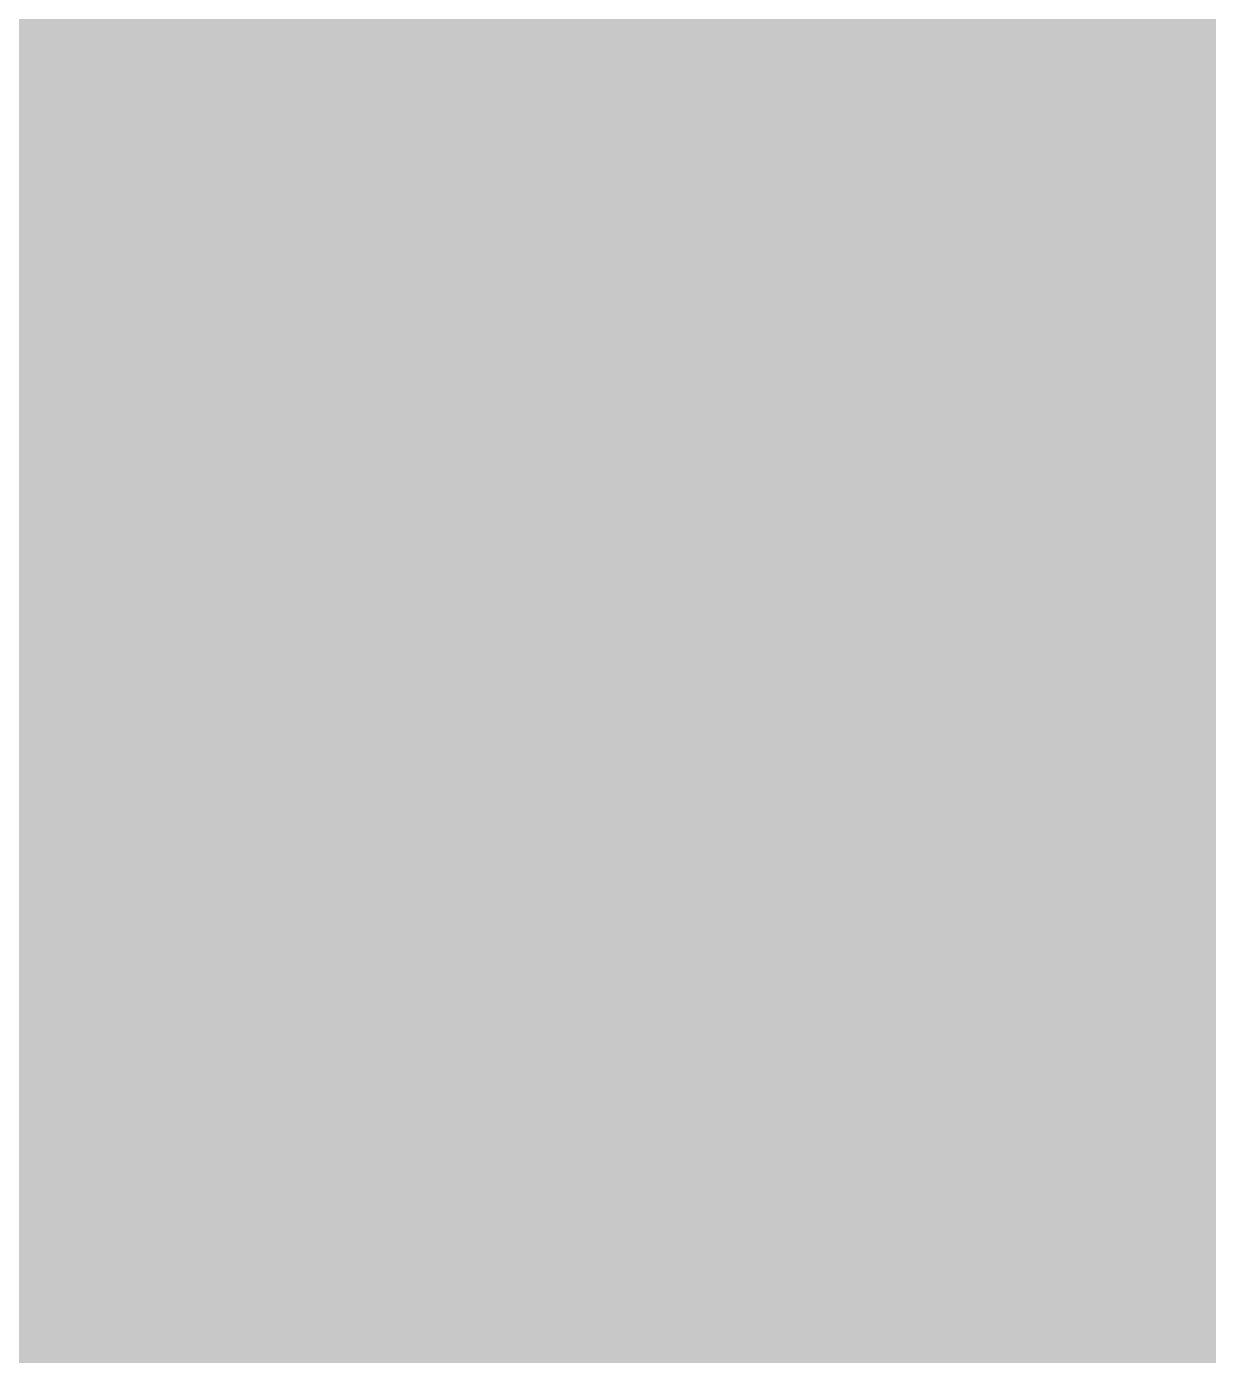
# Model space of a CAD drawing. Header units: inches. Extents: x 22 to 371, y 55 to 284.
# Drawn here: x 63.734 to 64.375, y 158.872 to 159.592 of the extents above; entities that cross this region are included whole.
import ezdxf

# ---------------------------------------------------------------- set-up
doc = ezdxf.new("R2010")
doc.units = ezdxf.units.IN
for name, color, linetype in [('Bottom Layer', 5, 'Continuous'), ('Bottom Solder', 6, 'Continuous'), ('Drill Drawing', 1, 'Continuous'), ('Layer 1', 16, 'Continuous'), ('Layer 2', 76, 'Continuous'), ('Top Layer', 1, 'Continuous'), ('Top Overlay', 2, 'Continuous'), ('Top Paste', 8, 'Continuous'), ('Top Solder', 216, 'Continuous'), ('Via Holes', 16, 'Continuous')]:
    doc.layers.add(name, color=color, linetype=linetype)

# ---------------------------------------------------------------- blocks, each defined once
blk = doc.blocks.new('C___0402_492')
at = {"layer": 'Top Layer'}
blk.add_hatch(color=1, dxfattribs=at).paths.add_polyline_path([(-0.69853, -0.3175), (-0.69853, 0.3175), (-0.24133, 0.3175), (-0.24133, -0.3175)])
at = {"layer": 'Top Paste'}
blk.add_hatch(color=8, dxfattribs=at).paths.add_polyline_path([(-0.69853, -0.3175), (-0.69853, 0.3175), (-0.24133, 0.3175), (-0.24133, -0.3175)])
at = {"layer": 'Top Solder'}
blk.add_hatch(color=216, dxfattribs=at).paths.add_polyline_path([(-0.75853, -0.3775), (-0.75853, 0.3775), (-0.18133, 0.3775), (-0.18133, -0.3775)])
at = {"layer": 'Top Overlay'}
blk.add_lwpolyline([(-0.78743, -0.4064, 0.127, 0.127, 0), (-0.78743, 0.4064, 0.127, 0.127, 0)], format="xyseb", dxfattribs=at)

msp = doc.modelspace()

# ---------------------------------------------------------------- hatches: boundary and pattern name
at = {"layer": 'Bottom Layer'}
h = msp.add_hatch(color=5, dxfattribs=at)
edge = h.paths.add_edge_path()
edge.add_arc((64.0588, 159.28193), 0.3, 0, 360)
at = {"layer": 'Bottom Solder'}
h = msp.add_hatch(color=6, dxfattribs=at)
edge = h.paths.add_edge_path()
edge.add_arc((64.0588, 159.28193), 0.4016, 0, 360)
at = {"layer": 'Layer 1'}
h = msp.add_hatch(color=16, dxfattribs=at)
edge = h.paths.add_edge_path()
edge.add_arc((64.0588, 159.28193), 0.3, 0, 360)
at = {"layer": 'Layer 2'}
h = msp.add_hatch(color=76, dxfattribs=at)
edge = h.paths.add_edge_path()
edge.add_arc((64.0588, 159.28193), 0.3, 0, 360)
at = {"layer": 'Top Layer'}
msp.add_hatch(color=1, dxfattribs=at).paths.add_polyline_path([(66.7558, 160.8963), (66.57401, 160.8963), (66.57401, 160.77329), (66.55271, 160.74141), (66.533, 160.6423), (66.533, 157.62384), (66.53797, 157.59882), (66.53797, 157.39903), (65.44499, 157.39903), (65.44499, 156.53349), (64.6303, 156.53349), (64.6303, 156.62763), (64.44727, 156.62763), (64.44727, 157.31343), (64.6303, 157.31343), (64.6303, 158.27863), (63.4873, 158.27863), (63.4873, 158.18449), (62.10909, 158.18449), (61.80221, 158.49137), (61.80221, 159.85), (61.91042, 160.00838), (63.50978, 160.00838), (63.68322, 160.04288), (63.83025, 160.14112), (64.20146, 160.51233), (64.20147, 160.51233), (64.29971, 160.65937), (64.33421, 160.8328), (64.33421, 161.17072), (66.7558, 161.17072)])
h = msp.add_hatch(color=1, dxfattribs=at)
edge = h.paths.add_edge_path()
edge.add_arc((64.0588, 159.28193), 0.3, 0, 360)
at = {"layer": 'Top Solder'}
h = msp.add_hatch(color=216, dxfattribs=at)
edge = h.paths.add_edge_path()
edge.add_arc((64.0588, 159.28193), 0.4016, 0, 360)
at = {"layer": 'Via Holes'}
h = msp.add_hatch(color=7, dxfattribs=at)
edge = h.paths.add_edge_path()
edge.add_arc((64.0588, 159.28193), 0.15, 0, 360)

# ---------------------------------------------------------------- linework, layer by layer
at = {"layer": 'Bottom Layer'}
for points in [[(63.22715, 158.623, 1, 1, 0), (63.62222, 158.22793, 1, 1, 0)], [(64.49538, 158.22793, 1, 1, 0), (64.89045, 158.623, 1, 1, 0)]]:
    msp.add_lwpolyline(points, format="xyseb", dxfattribs=at)
at = {"layer": 'Drill Drawing'}
for points in [[(63.8048, 159.53593, 0.0508, 0.0508, 0), (64.0588, 159.40893, 0.0508, 0.0508, 0)], [(63.8048, 159.53593, 0.0508, 0.0508, 0), (63.9318, 159.28193, 0.0508, 0.0508, 0)], [(64.0588, 159.40893, 0.0508, 0.0508, 0), (64.3128, 159.53593, 0.0508, 0.0508, 0)], [(64.1858, 159.28193, 0.0508, 0.0508, 0), (64.3128, 159.53593, 0.0508, 0.0508, 0)], [(63.8048, 159.02793, 0.0508, 0.0508, 0), (63.9318, 159.28193, 0.0508, 0.0508, 0)], [(64.1858, 159.28193, 0.0508, 0.0508, 0), (64.3128, 159.02793, 0.0508, 0.0508, 0)], [(63.8048, 159.02793, 0.0508, 0.0508, 0), (64.0588, 159.15493, 0.0508, 0.0508, 0)], [(64.0588, 159.15493, 0.0508, 0.0508, 0), (64.3128, 159.02793, 0.0508, 0.0508, 0)]]:
    msp.add_lwpolyline(points, format="xyseb", dxfattribs=at)
for points in [[(63.7921, 159.53593, 0.0254, 0.0254, 1), (63.8175, 159.53593, 0.0254, 0.0254, 1)], [(63.7921, 159.53593, 0.0254, 0.0254, 1), (63.8175, 159.53593, 0.0254, 0.0254, 1)], [(64.3001, 159.53593, 0.0254, 0.0254, 1), (64.3255, 159.53593, 0.0254, 0.0254, 1)], [(64.3001, 159.53593, 0.0254, 0.0254, 1), (64.3255, 159.53593, 0.0254, 0.0254, 1)], [(64.0461, 159.40893, 0.0254, 0.0254, 1), (64.0715, 159.40893, 0.0254, 0.0254, 1)], [(64.0461, 159.40893, 0.0254, 0.0254, 1), (64.0715, 159.40893, 0.0254, 0.0254, 1)], [(63.9191, 159.28193, 0.0254, 0.0254, 1), (63.9445, 159.28193, 0.0254, 0.0254, 1)], [(63.9191, 159.28193, 0.0254, 0.0254, 1), (63.9445, 159.28193, 0.0254, 0.0254, 1)], [(64.1731, 159.28193, 0.0254, 0.0254, 1), (64.1985, 159.28193, 0.0254, 0.0254, 1)], [(64.1731, 159.28193, 0.0254, 0.0254, 1), (64.1985, 159.28193, 0.0254, 0.0254, 1)], [(64.0461, 159.15493, 0.0254, 0.0254, 1), (64.0715, 159.15493, 0.0254, 0.0254, 1)], [(64.0461, 159.15493, 0.0254, 0.0254, 1), (64.0715, 159.15493, 0.0254, 0.0254, 1)], [(63.7921, 159.02793, 0.0254, 0.0254, 1), (63.8175, 159.02793, 0.0254, 0.0254, 1)], [(63.7921, 159.02793, 0.0254, 0.0254, 1), (63.8175, 159.02793, 0.0254, 0.0254, 1)], [(64.3001, 159.02793, 0.0254, 0.0254, 1), (64.3255, 159.02793, 0.0254, 0.0254, 1)], [(64.3001, 159.02793, 0.0254, 0.0254, 1), (64.3255, 159.02793, 0.0254, 0.0254, 1)]]:
    msp.add_lwpolyline(points, format="xyseb", close=True, dxfattribs=at)
at = {"layer": 'Top Layer'}
msp.add_lwpolyline([(64.0588, 158.73583, 0.254, 0.254, 0), (64.0588, 159.28193, 0.254, 0.254, 0)], format="xyseb", dxfattribs=at)
msp.add_lwpolyline([(63.9953, 159.28193, 0.127, 0.127, 1), (64.1223, 159.28193, 0.127, 0.127, 1)], format="xyseb", close=True, dxfattribs=at)

# ---------------------------------------------------------------- block references
at = {"rotation": 270}
msp.add_blockref('C___0402_492', (64.0588, 158.2659), dxfattribs=at)

doc.saveas('drawing.dxf')
